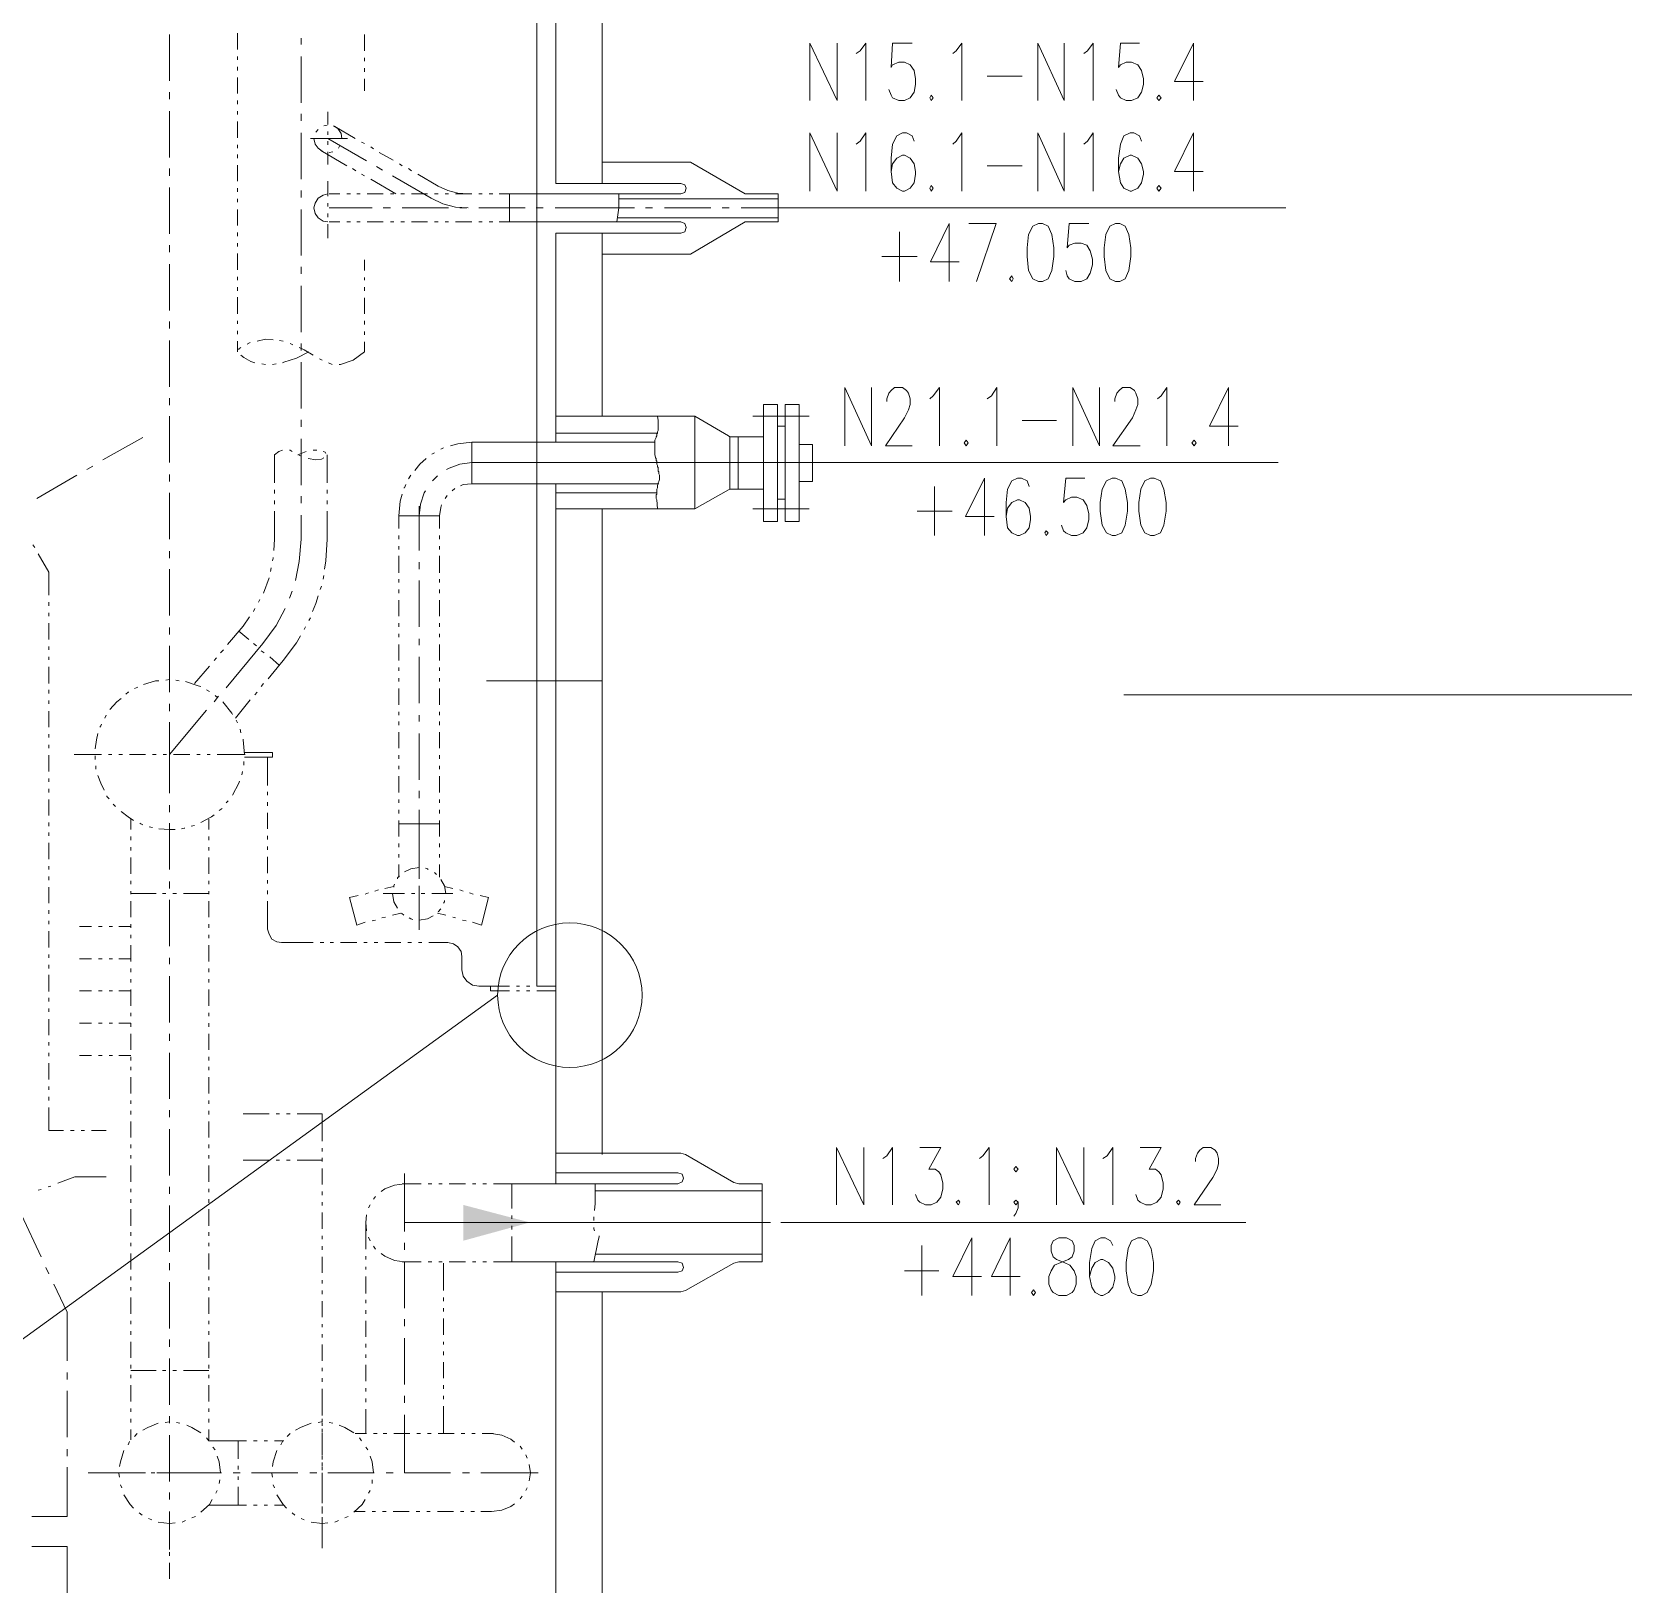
# Model space of a CAD drawing. Header units: millimetres. Extents: x 0 to 588, y 0 to 874.
# Drawn here: x 144.99 to 193.02, y 179.17 to 226 of the extents above; entities that cross this region are included whole.
import ezdxf

# ---------------------------------------------------------------- set-up
doc = ezdxf.new("R2010")
doc.units = ezdxf.units.MM
doc.layers.get('0').update_dxf_attribs({"lineweight": 18})

msp = doc.modelspace()

# ---------------------------------------------------------------- hatches: boundary and pattern name
msp.add_hatch(color=0).paths.add_polyline_path([(160.02, 190.077), (158.009, 189.526), (158.009, 190.606)], flags=0)

# ---------------------------------------------------------------- linework, layer by layer
at = {"color": 0, "lineweight": 0}
for points in [[(160.232, 197.21), (160.232, 381.106)], [(160.803, 221.424), (160.803, 247.121)], [(162.2, 221.424), (162.2, 245.978)], [(149.14, 224.515), (149.14, 225.912)], [(151.194, 225.467), (151.194, 225.954)], [(153.12, 225.615), (153.12, 225.806)], [(155.025, 225.425), (155.025, 225.912)], [(151.194, 225.15), (151.194, 225.256)], [(153.12, 223.859), (153.12, 225.256)], [(168.465, 223.922), (168.465, 225.658), (169.291, 223.922), (169.291, 225.658)], [(169.863, 225.34), (169.989, 225.425), (170.159, 225.658), (170.159, 223.922)], [(171.556, 225.658), (170.963, 225.658), (170.921, 224.917), (170.963, 225.002), (171.154, 225.086), (171.323, 225.086), (171.492, 225.002), (171.619, 224.832), (171.662, 224.578), (171.662, 224.409), (171.619, 224.176), (171.492, 224.007), (171.323, 223.922), (171.154, 223.922), (170.963, 224.007), (170.921, 224.091), (170.857, 224.261)], [(172.784, 225.34), (172.889, 225.425), (173.059, 225.658), (173.059, 223.922)], [(175.345, 223.922), (175.345, 225.658), (176.149, 223.922), (176.149, 225.658)], [(176.742, 225.34), (176.847, 225.425), (177.017, 225.658), (177.017, 223.922)], [(178.414, 225.658), (177.842, 225.658), (177.779, 224.917), (177.842, 225.002), (178.012, 225.086), (178.181, 225.086), (178.371, 225.002), (178.477, 224.832), (178.541, 224.578), (178.541, 224.409), (178.477, 224.176), (178.371, 224.007), (178.181, 223.922), (178.012, 223.922), (177.842, 224.007), (177.779, 224.091), (177.715, 224.261)], [(180.044, 225.658), (179.472, 224.494), (180.34, 224.494)], [(180.044, 225.658), (180.044, 223.922)], [(151.194, 224.832), (151.194, 224.938)], [(155.025, 225.107), (155.025, 225.213)], [(155.025, 224.79), (155.025, 224.896)], [(151.194, 224.134), (151.194, 224.621)], [(155.025, 224.219), (155.025, 224.578)], [(173.821, 224.663), (174.879, 224.663)], [(149.14, 223.964), (149.14, 224.176)], [(151.194, 223.816), (151.194, 223.922)], [(149.14, 222.208), (149.14, 223.605)], [(151.194, 223.499), (151.194, 223.605)], [(153.12, 223.308), (153.12, 223.52)], [(153.924, 223.583), (153.924, 223.202)], [(151.194, 222.8), (151.194, 223.287)], [(153.12, 221.552), (153.12, 222.948)], [(153.628, 223.054), (153.564, 222.97)], [(153.903, 223.181), (153.797, 223.16)], [(153.924, 222.991), (153.924, 222.885)], [(154.347, 222.779), (154.326, 222.927), (154.22, 223.076), (154.093, 223.16)], [(154.75, 222.779), (154.136, 223.139)], [(168.465, 221.192), (168.465, 222.948), (169.291, 221.192), (169.291, 222.948)], [(169.863, 222.61), (169.989, 222.695), (170.159, 222.948), (170.159, 221.192)], [(171.619, 222.695), (171.556, 222.864), (171.387, 222.948), (171.26, 222.948), (171.09, 222.864), (170.963, 222.61), (170.921, 222.186), (170.921, 221.784), (170.963, 221.446), (171.09, 221.276), (171.26, 221.192), (171.323, 221.192), (171.492, 221.276), (171.619, 221.446), (171.662, 221.7), (171.662, 221.784), (171.619, 222.017), (171.492, 222.186), (171.323, 222.271), (171.26, 222.271), (171.09, 222.186), (170.963, 222.017), (170.921, 221.784)], [(172.784, 222.61), (172.889, 222.695), (173.059, 222.948), (173.059, 221.192)], [(175.345, 221.192), (175.345, 222.948), (176.149, 221.192), (176.149, 222.948)], [(176.742, 222.61), (176.847, 222.695), (177.017, 222.948), (177.017, 221.192)], [(178.477, 222.695), (178.414, 222.864), (178.244, 222.948), (178.139, 222.948), (177.948, 222.864), (177.842, 222.61), (177.779, 222.186), (177.779, 221.784), (177.842, 221.446), (177.948, 221.276), (178.139, 221.192), (178.181, 221.192), (178.371, 221.276), (178.477, 221.446), (178.541, 221.7), (178.541, 221.784), (178.477, 222.017), (178.371, 222.186), (178.181, 222.271), (178.139, 222.271), (177.948, 222.186), (177.842, 222.017), (177.779, 221.784)], [(180.044, 222.948), (179.472, 221.784), (180.34, 221.784)], [(180.044, 222.948), (180.044, 221.192)], [(151.194, 222.483), (151.194, 222.589)], [(154.517, 222.779), (153.395, 222.779)], [(153.501, 222.779), (153.543, 222.61), (153.628, 222.483), (153.755, 222.398)], [(154.495, 221.954), (153.712, 222.419)], [(155.088, 222.102), (153.924, 222.779)], [(153.924, 222.695), (153.924, 222.589)], [(153.924, 222.377), (153.924, 221.996)], [(153.966, 222.356), (154.072, 222.377)], [(154.242, 222.483), (154.284, 222.567)], [(154.347, 222.779), (154.369, 222.779)], [(155.025, 222.631), (154.94, 222.673)], [(155.3, 222.462), (155.215, 222.525)], [(151.194, 222.186), (151.194, 222.292)], [(151.194, 221.488), (151.194, 221.975)], [(155.575, 221.827), (155.385, 221.933)], [(155.893, 222.123), (155.469, 222.356)], [(156.168, 221.954), (156.083, 222.017)], [(162.2, 222.06), (164.867, 222.06)], [(166.518, 221.107), (164.867, 222.06)], [(173.821, 221.954), (174.879, 221.954)], [(149.14, 221.657), (149.14, 221.869)], [(153.924, 221.488), (153.924, 221.043)], [(154.771, 221.805), (154.665, 221.869)], [(155.025, 221.657), (154.94, 221.7)], [(155.977, 221.107), (155.215, 221.552)], [(157.036, 220.98), (155.871, 221.657)], [(156.443, 221.805), (156.358, 221.869)], [(157.247, 221.34), (156.633, 221.7)], [(160.803, 221.424), (164.571, 221.424)], [(164.571, 221.107), (164.698, 221.149), (164.74, 221.276), (164.698, 221.382), (164.571, 221.424)], [(149.14, 219.9), (149.14, 221.298)], [(151.194, 221.171), (151.194, 221.276)], [(151.194, 220.853), (151.194, 220.959)], [(153.12, 221.001), (153.12, 221.213)], [(153.924, 221.107), (153.776, 221.065), (153.628, 220.98), (153.543, 220.832), (153.501, 220.684), (153.543, 220.514), (153.628, 220.387), (153.776, 220.281), (153.924, 220.26)], [(153.966, 221.107), (154.284, 221.107)], [(154.495, 221.107), (154.601, 221.107)], [(154.792, 221.107), (154.898, 221.107)], [(155.109, 221.107), (155.596, 221.107)], [(155.808, 221.107), (155.914, 221.107)], [(156.125, 221.107), (156.231, 221.107)], [(156.443, 221.107), (156.93, 221.107)], [(157.036, 220.98), (157.395, 220.811), (157.776, 220.705), (158.157, 220.684)], [(157.141, 221.107), (157.247, 221.107)], [(157.247, 221.34), (157.543, 221.213), (157.84, 221.128), (158.157, 221.107)], [(157.459, 221.107), (157.565, 221.107)], [(157.776, 221.107), (158.263, 221.107)], [(158.475, 221.107), (158.581, 221.107)], [(158.792, 221.107), (158.898, 221.107)], [(159.089, 221.107), (159.406, 221.107)], [(159.406, 221.107), (159.406, 220.26)], [(159.406, 221.107), (164.571, 221.107)], [(162.708, 221.107), (162.708, 220.684), (162.645, 220.26)], [(162.708, 220.959), (167.513, 220.959)], [(166.518, 221.107), (167.513, 221.107)], [(167.513, 220.26), (167.513, 221.107)], [(151.194, 220.155), (151.194, 220.641)], [(153.12, 219.244), (153.12, 220.641)], [(153.924, 220.832), (153.924, 220.726)], [(153.924, 220.514), (153.924, 220.409)], [(153.966, 220.684), (155.257, 220.684)], [(155.596, 220.684), (155.808, 220.684)], [(156.168, 220.684), (157.565, 220.684)], [(157.903, 220.684), (158.115, 220.684)], [(158.475, 220.684), (159.872, 220.684)], [(160.21, 220.684), (160.422, 220.684)], [(160.782, 220.684), (163.174, 220.684)], [(163.512, 220.684), (163.724, 220.684)], [(164.084, 220.684), (165.481, 220.684)], [(165.82, 220.684), (166.031, 220.684)], [(166.391, 220.684), (167.513, 220.684)], [(182.838, 220.684), (167.513, 220.684)], [(153.924, 220.197), (153.924, 219.774)], [(153.966, 220.26), (154.284, 220.26)], [(154.495, 220.26), (154.601, 220.26)], [(154.792, 220.26), (154.898, 220.26)], [(155.109, 220.26), (155.596, 220.26)], [(155.808, 220.26), (155.914, 220.26)], [(156.125, 220.26), (156.231, 220.26)], [(156.443, 220.26), (156.93, 220.26)], [(157.141, 220.26), (157.247, 220.26)], [(157.459, 220.26), (157.565, 220.26)], [(157.776, 220.26), (158.263, 220.26)], [(158.475, 220.26), (158.581, 220.26)], [(158.792, 220.26), (158.898, 220.26)], [(159.089, 220.26), (159.406, 220.26)], [(159.406, 220.26), (164.571, 220.26)], [(162.666, 220.387), (167.513, 220.387)], [(164.571, 219.922), (164.698, 219.964), (164.74, 220.091), (164.698, 220.218), (164.571, 220.26)], [(166.518, 220.26), (164.867, 219.287)], [(166.518, 220.26), (167.513, 220.26)], [(172.678, 220.218), (172.106, 219.054), (172.974, 219.054)], [(172.678, 220.218), (172.678, 218.461)], [(173.503, 218.461), (174.096, 220.218), (173.27, 220.218)], [(176.89, 220.218), (176.297, 220.218), (176.234, 219.477), (176.297, 219.562), (176.466, 219.625), (176.657, 219.625), (176.826, 219.562), (176.932, 219.393), (176.996, 219.138), (176.996, 218.969), (176.932, 218.715), (176.826, 218.546), (176.657, 218.461), (176.466, 218.461), (176.297, 218.546), (176.234, 218.631), (176.191, 218.8)], [(149.14, 219.35), (149.14, 219.562)], [(151.194, 219.837), (151.194, 219.943)], [(151.194, 219.519), (151.194, 219.625)], [(160.803, 213.614), (160.803, 219.922)], [(160.803, 219.922), (164.571, 219.922)], [(162.2, 214.397), (162.2, 219.922)], [(171.175, 219.964), (171.175, 218.461)], [(151.194, 218.821), (151.194, 219.308)], [(155.025, 218.8), (155.025, 219.117)], [(162.2, 219.287), (164.867, 219.287)], [(170.646, 219.223), (171.704, 219.223)], [(149.14, 217.593), (149.14, 218.99)], [(151.194, 218.504), (151.194, 218.609)], [(153.12, 218.694), (153.12, 218.906)], [(155.025, 218.504), (155.025, 218.588)], [(151.194, 218.186), (151.194, 218.292)], [(153.12, 216.937), (153.12, 218.334)], [(155.025, 218.186), (155.025, 218.292)], [(151.194, 217.488), (151.194, 217.995)], [(155.025, 217.488), (155.025, 217.974)], [(149.14, 217.043), (149.14, 217.255)], [(151.194, 217.191), (151.194, 217.276)], [(155.025, 217.17), (155.025, 217.276)], [(149.14, 215.286), (149.14, 216.683)], [(151.194, 216.874), (151.194, 216.98)], [(151.194, 216.345), (151.194, 216.662)], [(151.575, 216.62), (151.49, 216.577)], [(152.273, 216.704), (152.04, 216.726), (151.786, 216.662)], [(152.569, 216.662), (152.464, 216.683)], [(155.025, 216.852), (155.025, 216.958)], [(155.025, 216.345), (155.025, 216.641)], [(151.299, 216.471), (151.236, 216.429), (151.236, 216.408)], [(151.299, 216.239), (151.384, 216.175), (151.596, 216.048), (151.723, 216.006)], [(152.548, 216.006), (152.59, 216.027), (152.971, 216.154), (153.352, 216.345)], [(152.866, 216.556), (152.823, 216.577), (152.781, 216.599)], [(153.48, 216.239), (153.204, 216.408), (153.056, 216.471)], [(153.12, 216.387), (153.12, 216.599)], [(153.755, 216.09), (153.67, 216.133)], [(155.025, 216.345), (154.686, 216.09), (154.305, 215.964), (154.263, 215.964)], [(151.934, 215.985), (152.04, 215.964)], [(152.252, 215.964), (152.358, 215.985)], [(153.12, 214.63), (153.12, 216.027)], [(154.051, 215.964), (153.945, 216.006)], [(169.524, 213.508), (169.524, 215.265), (170.328, 213.508), (170.328, 215.265)], [(170.794, 214.842), (170.794, 214.926), (170.857, 215.096), (170.921, 215.18), (171.027, 215.265), (171.26, 215.265), (171.387, 215.18), (171.45, 215.096), (171.492, 214.926), (171.492, 214.757), (171.45, 214.588), (171.323, 214.355), (170.751, 213.508), (171.556, 213.508)], [(172.085, 214.926), (172.191, 215.011), (172.381, 215.265), (172.381, 213.508)], [(173.821, 214.926), (173.948, 215.011), (174.117, 215.265), (174.117, 213.508)], [(176.403, 213.508), (176.403, 215.265), (177.207, 213.508), (177.207, 215.265)], [(177.673, 214.842), (177.673, 214.926), (177.737, 215.096), (177.8, 215.18), (177.906, 215.265), (178.139, 215.265), (178.266, 215.18), (178.308, 215.096), (178.371, 214.926), (178.371, 214.757), (178.308, 214.588), (178.202, 214.355), (177.609, 213.508), (178.435, 213.508)], [(178.964, 214.926), (179.07, 215.011), (179.239, 215.265), (179.239, 213.508)], [(181.102, 215.265), (180.53, 214.101), (181.398, 214.101)], [(181.102, 215.265), (181.102, 213.508)], [(149.14, 214.736), (149.14, 214.947)], [(167.069, 213), (167.069, 214.757)], [(167.492, 213), (167.492, 214.757), (167.069, 214.757)], [(167.725, 213), (167.725, 214.757)], [(168.148, 214.757), (167.725, 214.757)], [(168.148, 213), (168.148, 214.757)], [(149.14, 213), (149.14, 214.397)], [(153.12, 214.08), (153.12, 214.291)], [(164.994, 214.397), (160.803, 214.397)], [(163.872, 214.397), (163.893, 214.27), (163.893, 213.974), (163.872, 213.931), (163.872, 213.889), (163.851, 213.868), (163.851, 213.804), (163.83, 213.783), (163.83, 213.762), (163.788, 213.678), (163.788, 213.233), (163.809, 213.169), (163.809, 213.148), (163.83, 213.127), (163.83, 213.064), (163.851, 213.042), (163.851, 212.958), (163.872, 212.916), (163.872, 212.873), (163.893, 212.852), (163.893, 212.746), (163.915, 212.725), (163.915, 212.661), (163.936, 212.619), (163.936, 212.492), (163.915, 212.429), (163.893, 212.386), (163.893, 212.365), (163.872, 212.323), (163.872, 212.238), (163.851, 212.196), (163.851, 212.048), (163.83, 212.026), (163.83, 211.921), (163.851, 211.878), (163.872, 211.603)], [(164.994, 214.397), (164.994, 213)], [(166.053, 213.783), (166.01, 213.804), (164.994, 214.397)], [(168.444, 214.397), (166.751, 214.397)], [(174.879, 214.27), (175.916, 214.27)], [(147.13, 213.085), (148.336, 213.762)], [(163.872, 213.889), (160.803, 213.889)], [(166.053, 213), (166.053, 213.783)], [(166.053, 213.783), (167.069, 213.783)], [(166.306, 213), (166.306, 213.783)], [(167.725, 214.101), (167.492, 214.101)], [(152.315, 213.233), (152.442, 213.339), (152.548, 213.381)], [(152.76, 213.381), (152.781, 213.381), (152.845, 213.339)], [(153.268, 213.339), (153.014, 213.233)], [(153.12, 212.323), (153.12, 213.72)], [(153.585, 213.381), (153.48, 213.381)], [(153.861, 213.275), (153.839, 213.318), (153.776, 213.339)], [(157.141, 213.297), (157.057, 213.254)], [(157.417, 213.445), (157.332, 213.402)], [(158.263, 213.614), (157.84, 213.572), (157.628, 213.508)], [(158.263, 212.365), (158.263, 213.614)], [(163.788, 213.614), (158.263, 213.614)], [(168.148, 213.55), (168.55, 213.55)], [(168.55, 213), (168.55, 213.55)], [(146.643, 212.788), (146.833, 212.894)], [(152.315, 212.386), (152.315, 213.233)], [(153.035, 213.233), (153.12, 213.191)], [(153.331, 213.127), (153.564, 213.085), (153.733, 213.106), (153.797, 213.148)], [(153.903, 212.386), (153.903, 213.233)], [(156.887, 213.127), (156.697, 212.958), (156.549, 212.767)], [(158.263, 213), (157.903, 212.958), (157.586, 212.831), (157.501, 212.788)], [(168.55, 213), (158.263, 213)], [(164.994, 213), (164.994, 211.603), (160.803, 211.603)], [(166.053, 213), (166.053, 212.196)], [(166.306, 213), (166.306, 212.196)], [(167.069, 213), (167.069, 211.222)], [(167.492, 213), (167.492, 211.222), (167.069, 211.222)], [(167.725, 213), (167.725, 211.222), (168.148, 211.222)], [(168.148, 212.429), (168.55, 212.429), (168.55, 213)], [(168.148, 213), (168.148, 211.222)], [(168.55, 213), (182.605, 213)], [(145.14, 211.921), (146.346, 212.619)], [(149.14, 212.429), (149.14, 212.64)], [(156.274, 212.344), (156.231, 212.238), (156.21, 212.238)], [(156.422, 212.619), (156.358, 212.513)], [(157.226, 212.598), (157.078, 212.45)], [(158.263, 212.365), (158.009, 212.344), (157.924, 212.302)], [(163.915, 212.365), (158.263, 212.365)], [(160.803, 191.241), (160.803, 212.365)], [(173.736, 212.535), (173.165, 211.37), (174.032, 211.37)], [(173.736, 212.535), (173.736, 210.799)], [(175.091, 212.28), (175.027, 212.45), (174.858, 212.535), (174.731, 212.535), (174.561, 212.45), (174.435, 212.196), (174.392, 211.794), (174.392, 211.37), (174.435, 211.032), (174.561, 210.883), (174.731, 210.799), (174.794, 210.799), (174.964, 210.883), (175.091, 211.032), (175.133, 211.286), (175.133, 211.37), (175.091, 211.624), (174.964, 211.794), (174.794, 211.878), (174.731, 211.878), (174.561, 211.794), (174.435, 211.624), (174.392, 211.37)], [(176.763, 212.535), (176.191, 212.535), (176.128, 211.794), (176.191, 211.878), (176.361, 211.963), (176.53, 211.963), (176.72, 211.878), (176.826, 211.709), (176.89, 211.455), (176.89, 211.286), (176.826, 211.032), (176.72, 210.883), (176.53, 210.799), (176.361, 210.799), (176.191, 210.883), (176.128, 210.947), (176.064, 211.116)], [(149.14, 210.693), (149.14, 212.09)], [(152.315, 212.069), (152.315, 212.175)], [(152.315, 211.751), (152.315, 211.857)], [(153.12, 211.773), (153.12, 211.984)], [(153.903, 212.069), (153.903, 212.175)], [(153.903, 211.751), (153.903, 211.857)], [(156.168, 212.048), (156.104, 211.836), (156.062, 211.392)], [(156.866, 212.154), (156.824, 212.09), (156.718, 211.751), (156.676, 211.392)], [(157.522, 212.005), (157.459, 211.921)], [(157.755, 212.217), (157.671, 212.154)], [(163.83, 212.09), (160.803, 212.09)], [(166.053, 212.196), (166.01, 212.175), (164.994, 211.603)], [(166.053, 212.196), (167.069, 212.196)], [(167.725, 211.899), (167.492, 211.899)], [(172.233, 212.28), (172.233, 210.799)], [(152.315, 210.693), (152.315, 211.54)], [(153.12, 210.693), (153.12, 211.413)], [(153.903, 210.693), (153.903, 211.54)], [(156.062, 211.011), (156.062, 211.392)], [(157.29, 211.011), (157.29, 211.392), (156.062, 211.392)], [(156.676, 210.354), (156.676, 211.688)], [(157.353, 211.73), (157.332, 211.645), (157.29, 211.392)], [(162.2, 192.13), (162.2, 211.603)], [(168.444, 211.603), (166.751, 211.603)], [(171.704, 211.54), (172.762, 211.54)], [(145.013, 210.524), (145.076, 210.439)], [(152.294, 210.354), (152.315, 210.693)], [(152.95, 209.444), (153.056, 210.016), (153.12, 210.693)], [(153.818, 209.783), (153.861, 210.037), (153.903, 210.693)], [(156.062, 210.693), (156.062, 210.799)], [(156.062, 210.375), (156.062, 210.481)], [(157.29, 210.693), (157.29, 210.799)], [(157.29, 210.375), (157.29, 210.481)], [(145.182, 210.249), (145.5, 209.698)], [(149.14, 210.121), (149.14, 210.333)], [(152.252, 210.037), (152.273, 210.121), (152.273, 210.143)], [(156.062, 209.677), (156.062, 210.185)], [(156.676, 209.783), (156.676, 209.994)], [(157.29, 209.677), (157.29, 210.185)], [(145.5, 209), (145.5, 209.698)], [(149.14, 208.386), (149.14, 209.783)], [(151.977, 209.063), (152.146, 209.529)], [(152.188, 209.719), (152.209, 209.825)], [(153.776, 209.487), (153.797, 209.592)], [(156.062, 209.381), (156.062, 209.487)], [(156.676, 208.047), (156.676, 209.444)], [(157.29, 209.381), (157.29, 209.487)], [(152.76, 208.915), (152.845, 209.127)], [(153.458, 208.513), (153.564, 208.746), (153.628, 208.978)], [(153.691, 209.169), (153.733, 209.275)], [(156.062, 209.063), (156.062, 209.169)], [(157.29, 209.063), (157.29, 209.169)], [(145.5, 208.682), (145.5, 208.788)], [(145.5, 208.365), (145.5, 208.47)], [(151.68, 208.513), (151.723, 208.597)], [(151.828, 208.788), (151.871, 208.873)], [(151.956, 207.539), (152.358, 208.089), (152.633, 208.597)], [(156.062, 208.365), (156.062, 208.851)], [(157.29, 208.365), (157.29, 208.851)], [(145.5, 207.666), (145.5, 208.153)], [(149.14, 207.814), (149.14, 208.026)], [(150.897, 207.518), (151.363, 208.068)], [(151.363, 208.068), (151.553, 208.344)], [(153.204, 207.963), (153.247, 208.047)], [(153.352, 208.238), (153.395, 208.322)], [(156.062, 208.047), (156.062, 208.153)], [(157.29, 208.047), (157.29, 208.153)], [(150.855, 206.206), (151.956, 207.539)], [(151.236, 207.92), (151.532, 207.666)], [(151.68, 207.539), (151.765, 207.476)], [(152.569, 207.031), (152.971, 207.56), (153.099, 207.772)], [(156.062, 207.73), (156.062, 207.835)], [(156.062, 207.031), (156.062, 207.518)], [(156.676, 207.497), (156.676, 207.687)], [(157.29, 207.73), (157.29, 207.835)], [(157.29, 207.031), (157.29, 207.518)], [(145.5, 207.349), (145.5, 207.454)], [(145.5, 207.052), (145.5, 207.137)], [(149.14, 206.079), (149.14, 207.476)], [(150.495, 207.031), (150.559, 207.116)], [(150.685, 207.264), (150.77, 207.349)], [(151.913, 207.327), (151.998, 207.264)], [(152.125, 206.481), (152.569, 207.031)], [(152.167, 207.137), (152.464, 206.883)], [(156.676, 205.74), (156.676, 207.137)], [(145.5, 206.333), (145.5, 206.841)], [(149.902, 206.333), (150.347, 206.862)], [(156.062, 206.714), (156.062, 206.82)], [(157.29, 206.714), (157.29, 206.82)], [(145.5, 206.036), (145.5, 206.142)], [(147.913, 206.079), (147.892, 206.079), (147.828, 206.015)], [(148.188, 206.227), (148.082, 206.185)], [(148.823, 206.417), (148.717, 206.417), (148.357, 206.311)], [(149.14, 206.46), (149.035, 206.439)], [(149.437, 206.417), (149.331, 206.439)], [(150.093, 206.248), (150.008, 206.269), (149.627, 206.396)], [(150.347, 206.1), (150.262, 206.142)], [(151.723, 205.994), (151.786, 206.079)], [(151.913, 206.248), (151.977, 206.333)], [(156.062, 206.396), (156.062, 206.502)], [(156.062, 205.698), (156.062, 206.185)], [(157.29, 206.396), (157.29, 206.502)], [(157.29, 205.698), (157.29, 206.185)], [(162.2, 206.417), (158.708, 206.417)], [(145.5, 205.719), (145.5, 205.825)], [(147.68, 205.888), (147.553, 205.782), (147.341, 205.549)], [(149.14, 205.507), (149.14, 205.719)], [(150.495, 205.782), (150.622, 205.952)], [(150.601, 205.909), (150.516, 205.973)], [(151.045, 205.401), (151.024, 205.444), (150.749, 205.782)], [(151.13, 205.296), (151.575, 205.846)], [(177.948, 205.994), (215.604, 205.994)], [(145.5, 205.02), (145.5, 205.507)], [(147.087, 205.105), (147.066, 205.063), (147.045, 205.02)], [(147.235, 205.38), (147.193, 205.296)], [(149.14, 204.195), (150.262, 205.528)], [(149.14, 204.195), (149.14, 205.168)], [(151.194, 205.147), (151.151, 205.232)], [(156.062, 205.38), (156.062, 205.486)], [(156.062, 205.084), (156.062, 205.19)], [(156.676, 205.19), (156.676, 205.38)], [(157.29, 205.38), (157.29, 205.486)], [(157.29, 205.084), (157.29, 205.19)], [(145.5, 204.703), (145.5, 204.809)], [(146.981, 204.83), (146.939, 204.639), (146.897, 204.364)], [(151.299, 204.851), (151.278, 204.957)], [(151.405, 204.195), (151.363, 204.639), (151.363, 204.661)], [(156.062, 204.385), (156.062, 204.872)], [(156.676, 203.433), (156.676, 204.83)], [(157.29, 204.385), (157.29, 204.872)], [(145.5, 204.385), (145.5, 204.491)], [(145.5, 203.687), (145.5, 204.174)], [(147.087, 204.195), (146.262, 204.195)], [(146.897, 204.153), (146.897, 204.047)], [(147.405, 204.195), (147.299, 204.195)], [(147.722, 204.195), (147.616, 204.195)], [(148.421, 204.195), (147.934, 204.195)], [(148.738, 204.195), (148.632, 204.195)], [(149.056, 204.195), (148.95, 204.195)], [(149.14, 203.031), (149.14, 204.195)], [(149.754, 204.195), (149.267, 204.195)], [(150.072, 204.195), (149.966, 204.195)], [(150.368, 204.195), (150.283, 204.195)], [(151.405, 204.195), (150.58, 204.195)], [(152.252, 204.258), (152.252, 204.11), (151.405, 204.11)], [(151.405, 204.258), (152.252, 204.258)], [(151.405, 204.195), (151.426, 204.195)], [(156.062, 204.068), (156.062, 204.174)], [(157.29, 204.068), (157.29, 204.174)], [(146.918, 203.856), (146.918, 203.75)], [(151.321, 203.581), (151.342, 203.687)], [(151.384, 203.877), (151.384, 203.983)], [(152.061, 204.11), (152.019, 204.11)], [(152.104, 203.263), (152.104, 204.11)], [(156.062, 203.75), (156.062, 203.856)], [(157.29, 203.75), (157.29, 203.856)], [(145.5, 203.369), (145.5, 203.475)], [(145.5, 203.052), (145.5, 203.158)], [(146.981, 203.56), (147.066, 203.327), (147.172, 203.115)], [(151.045, 202.967), (151.236, 203.327), (151.257, 203.391)], [(156.062, 203.052), (156.062, 203.539)], [(157.29, 203.052), (157.29, 203.539)], [(145.5, 202.353), (145.5, 202.84)], [(147.256, 202.946), (147.256, 202.925), (147.32, 202.861)], [(147.447, 202.692), (147.511, 202.629)], [(150.855, 202.734), (150.918, 202.798)], [(152.104, 202.967), (152.104, 203.073)], [(152.104, 202.65), (152.104, 202.756)], [(156.062, 202.734), (156.062, 202.84)], [(156.676, 202.882), (156.676, 203.094)], [(157.29, 202.734), (157.29, 202.84)], [(147.68, 202.48), (147.892, 202.311), (148.061, 202.205)], [(147.976, 201.93), (147.976, 202.248)], [(149.14, 202.459), (149.14, 202.671)], [(150.093, 202.142), (150.41, 202.311), (150.495, 202.375)], [(150.326, 201.93), (150.326, 202.248)], [(150.643, 202.501), (150.728, 202.565)], [(152.104, 201.951), (152.104, 202.438)], [(156.062, 202.417), (156.062, 202.523)], [(156.062, 201.718), (156.062, 202.205)], [(156.676, 201.126), (156.676, 202.523)], [(157.29, 202.417), (157.29, 202.523)], [(157.29, 201.718), (157.29, 202.205)], [(145.5, 202.036), (145.5, 202.142)], [(145.5, 201.739), (145.5, 201.845)], [(147.976, 201.613), (147.976, 201.718)], [(148.251, 202.12), (148.273, 202.099), (148.336, 202.078)], [(148.526, 202.015), (148.632, 201.994)], [(148.823, 201.951), (149.14, 201.93), (149.31, 201.93)], [(149.14, 200.724), (149.14, 202.12)], [(149.5, 201.951), (149.585, 201.972), (149.606, 201.972)], [(149.797, 202.036), (149.902, 202.057)], [(150.326, 201.613), (150.326, 201.718)], [(152.104, 201.634), (152.104, 201.739)], [(157.29, 202.099), (156.062, 202.099)], [(145.5, 201.041), (145.5, 201.528)], [(147.976, 201.295), (147.976, 201.401)], [(150.326, 201.295), (150.326, 201.401)], [(152.104, 201.316), (152.104, 201.422)], [(156.062, 201.401), (156.062, 201.507)], [(157.29, 201.401), (157.29, 201.507)], [(145.5, 200.724), (145.5, 200.829)], [(147.976, 200.596), (147.976, 201.083)], [(150.326, 200.596), (150.326, 201.083)], [(152.104, 200.618), (152.104, 201.105)], [(156.062, 201.083), (156.062, 201.189)], [(156.062, 200.491), (156.062, 200.872)], [(156.676, 200.787), (156.422, 200.745), (156.231, 200.66)], [(156.676, 200.448), (156.676, 201.168)], [(156.676, 200.575), (156.676, 200.787)], [(156.951, 200.724), (156.93, 200.745), (156.866, 200.766)], [(157.29, 201.083), (157.29, 201.189)], [(157.29, 200.491), (157.29, 200.872)], [(145.5, 200.406), (145.5, 200.512)], [(147.976, 200.279), (147.976, 200.385)], [(149.14, 200.152), (149.14, 200.364)], [(150.326, 200.279), (150.326, 200.385)], [(152.104, 200.3), (152.104, 200.406)], [(155.935, 200.279), (155.914, 200.237), (155.914, 200.194)], [(156.083, 200.533), (156.019, 200.47), (156.019, 200.448)], [(157.205, 200.575), (157.141, 200.639)], [(157.48, 200.004), (157.438, 200.237), (157.332, 200.427)], [(145.5, 199.708), (145.5, 200.194)], [(147.976, 199.983), (147.976, 200.067)], [(148.738, 200.004), (147.976, 200.004)], [(149.035, 200.004), (148.929, 200.004)], [(149.14, 198.416), (149.14, 199.813)], [(149.352, 200.004), (149.246, 200.004)], [(150.326, 200.004), (149.564, 200.004)], [(150.326, 199.983), (150.326, 200.067)], [(152.104, 199.983), (152.104, 200.089)], [(154.834, 199.94), (154.58, 199.877)], [(154.58, 199.877), (154.792, 199.051)], [(155.152, 200.025), (155.046, 199.983)], [(155.448, 200.11), (155.342, 200.067)], [(156.231, 200.004), (155.596, 200.004)], [(155.914, 200.215), (155.638, 200.152)], [(155.871, 200.004), (155.914, 199.75), (156.019, 199.559)], [(156.549, 200.004), (156.443, 200.004)], [(156.676, 200.131), (156.676, 200.237)], [(156.676, 198.903), (156.676, 200.215)], [(156.676, 199.813), (156.676, 199.919)], [(156.845, 200.004), (156.739, 200.004)], [(157.692, 200.004), (157.057, 200.004)], [(157.438, 200.215), (157.692, 200.152)], [(157.48, 200.004), (157.501, 200.004)], [(157.903, 200.11), (158.009, 200.067)], [(158.2, 200.025), (158.305, 199.983)], [(158.517, 199.94), (158.771, 199.877)], [(158.771, 199.877), (158.56, 199.051)], [(145.5, 199.39), (145.5, 199.496)], [(147.976, 199.284), (147.976, 199.771)], [(150.326, 199.284), (150.326, 199.771)], [(152.104, 198.924), (152.104, 199.771)], [(156.125, 199.411), (155.871, 199.348)], [(156.147, 199.411), (156.21, 199.348)], [(156.676, 198.903), (156.676, 199.602)], [(156.676, 199.2), (156.93, 199.242), (157.099, 199.327)], [(157.226, 199.411), (157.48, 199.348)], [(157.247, 199.453), (157.332, 199.538)], [(157.417, 199.708), (157.438, 199.75), (157.438, 199.792)], [(145.5, 199.072), (145.5, 199.178)], [(145.5, 198.374), (145.5, 198.861)], [(146.791, 199.009), (146.431, 199.009)], [(147.108, 199.009), (147.002, 199.009)], [(147.426, 199.009), (147.32, 199.009)], [(147.976, 199.009), (147.616, 199.009)], [(147.976, 198.967), (147.976, 199.072)], [(150.326, 198.967), (150.326, 199.072)], [(152.104, 198.924), (152.146, 198.776), (152.231, 198.628), (152.379, 198.543), (152.527, 198.522), (153.226, 198.522)], [(155.046, 199.136), (154.792, 199.051)], [(155.363, 199.2), (155.257, 199.178)], [(155.66, 199.284), (155.554, 199.263)], [(156.379, 199.263), (156.422, 199.242), (156.485, 199.221)], [(157.692, 199.284), (157.776, 199.263)], [(157.988, 199.2), (158.094, 199.178)], [(158.284, 199.136), (158.56, 199.051)], [(147.976, 198.649), (147.976, 198.755)], [(147.976, 197.951), (147.976, 198.438)], [(150.326, 198.649), (150.326, 198.755)], [(150.326, 197.951), (150.326, 198.438)], [(152.887, 198.522), (153.48, 198.522)], [(153.691, 198.522), (153.797, 198.522)], [(153.988, 198.522), (154.093, 198.522)], [(154.305, 198.522), (154.792, 198.522)], [(155.004, 198.522), (155.109, 198.522)], [(155.321, 198.522), (155.427, 198.522)], [(155.638, 198.522), (156.125, 198.522)], [(156.337, 198.522), (156.443, 198.522)], [(156.655, 198.522), (156.76, 198.522)], [(156.972, 198.522), (157.543, 198.522)], [(157.967, 197.697), (157.967, 198.099), (157.946, 198.247), (157.84, 198.395), (157.713, 198.48), (157.543, 198.522)], [(145.5, 198.056), (145.5, 198.162)], [(146.791, 198.035), (146.431, 198.035)], [(147.108, 198.035), (147.002, 198.035)], [(147.426, 198.035), (147.32, 198.035)], [(147.976, 198.035), (147.616, 198.035)], [(149.14, 197.866), (149.14, 198.056)], [(145.5, 197.739), (145.5, 197.845)], [(145.5, 197.041), (145.5, 197.548)], [(147.976, 197.633), (147.976, 197.739)], [(147.976, 197.316), (147.976, 197.422)], [(149.14, 196.109), (149.14, 197.506)], [(150.326, 197.633), (150.326, 197.739)], [(150.326, 197.316), (150.326, 197.422)], [(157.967, 197.697), (158.009, 197.506), (158.115, 197.358), (158.284, 197.231), (158.475, 197.21)], [(159.046, 196.935), (142.685, 185.102), (136.715, 185.102)], [(146.791, 197.062), (146.431, 197.062)], [(147.108, 197.062), (147.002, 197.062)], [(147.426, 197.062), (147.32, 197.062)], [(147.976, 197.062), (147.616, 197.062)], [(147.976, 196.617), (147.976, 197.104)], [(150.326, 196.617), (150.326, 197.104)], [(158.475, 197.21), (159.258, 197.21)], [(159.406, 197.062), (158.835, 197.062), (158.835, 197.21)], [(159.406, 197.21), (158.835, 197.21)], [(159.702, 197.21), (159.618, 197.21)], [(159.702, 197.062), (159.618, 197.062)], [(160.02, 197.21), (159.914, 197.21)], [(160.02, 197.062), (159.914, 197.062)], [(160.803, 197.21), (160.232, 197.21)], [(160.803, 197.062), (160.232, 197.062)], [(145.5, 196.744), (145.5, 196.85)], [(145.5, 196.427), (145.5, 196.532)], [(145.5, 195.728), (145.5, 196.215)], [(146.791, 196.088), (146.431, 196.088)], [(147.108, 196.088), (147.002, 196.088)], [(147.426, 196.088), (147.32, 196.088)], [(147.976, 196.088), (147.616, 196.088)], [(147.976, 196.3), (147.976, 196.405)], [(147.976, 195.982), (147.976, 196.088)], [(150.326, 196.3), (150.326, 196.405)], [(150.326, 195.982), (150.326, 196.088)], [(145.5, 195.411), (145.5, 195.517)], [(147.976, 195.284), (147.976, 195.77)], [(149.14, 195.559), (149.14, 195.77)], [(150.326, 195.284), (150.326, 195.77)], [(145.5, 195.093), (145.5, 195.199)], [(146.791, 195.114), (146.431, 195.114)], [(147.108, 195.114), (147.002, 195.114)], [(147.426, 195.114), (147.32, 195.114)], [(147.976, 195.114), (147.616, 195.114)], [(147.976, 194.966), (147.976, 195.072)], [(149.14, 193.802), (149.14, 195.199)], [(150.326, 194.966), (150.326, 195.072)], [(145.5, 194.395), (145.5, 194.881)], [(147.976, 194.67), (147.976, 194.776)], [(150.326, 194.67), (150.326, 194.776)], [(145.5, 194.077), (145.5, 194.183)], [(147.976, 193.971), (147.976, 194.458)], [(150.326, 193.971), (150.326, 194.458)], [(145.5, 193.76), (145.5, 193.865)], [(147.976, 193.654), (147.976, 193.76)], [(150.326, 193.654), (150.326, 193.76)], [(145.5, 192.85), (145.5, 193.548)], [(147.976, 193.336), (147.976, 193.442)], [(147.976, 192.638), (147.976, 193.125)], [(149.14, 193.252), (149.14, 193.463)], [(150.326, 193.336), (150.326, 193.442)], [(150.326, 192.638), (150.326, 193.125)], [(151.363, 193.357), (152.146, 193.357)], [(152.358, 193.357), (152.464, 193.357)], [(152.675, 193.357), (152.781, 193.357)], [(152.993, 193.357), (153.755, 193.357)], [(153.755, 193.357), (153.755, 192.532)], [(145.5, 192.85), (145.944, 192.85)], [(146.156, 192.85), (146.262, 192.85)], [(146.473, 192.85), (146.579, 192.85)], [(146.791, 192.85), (147.235, 192.85)], [(149.14, 191.495), (149.14, 192.892)], [(147.976, 192.32), (147.976, 192.426)], [(150.326, 192.32), (150.326, 192.426)], [(153.755, 192.32), (153.755, 192.214)], [(160.824, 192.172), (164.571, 192.172)], [(164.719, 192.13), (164.571, 192.172)], [(164.719, 192.13), (166.179, 191.283)], [(169.27, 190.606), (169.27, 192.341), (170.095, 190.606), (170.095, 192.341)], [(170.667, 192.003), (170.794, 192.088), (170.963, 192.341), (170.963, 190.606)], [(171.789, 192.341), (172.424, 192.341), (172.064, 191.685), (172.254, 191.685), (172.36, 191.601), (172.424, 191.516), (172.487, 191.262), (172.487, 191.093), (172.424, 190.839), (172.297, 190.69), (172.127, 190.606), (171.958, 190.606), (171.789, 190.69), (171.725, 190.754), (171.662, 190.923)], [(173.588, 192.003), (173.694, 192.088), (173.884, 192.341), (173.884, 190.606)], [(175.916, 190.606), (175.916, 192.341), (176.742, 190.606), (176.742, 192.341)], [(177.313, 192.003), (177.44, 192.088), (177.609, 192.341), (177.609, 190.606)], [(178.435, 192.341), (179.07, 192.341), (178.71, 191.685), (178.901, 191.685), (179.006, 191.601), (179.07, 191.516), (179.133, 191.262), (179.133, 191.093), (179.07, 190.839), (178.943, 190.69), (178.774, 190.606), (178.604, 190.606), (178.435, 190.69), (178.371, 190.754), (178.308, 190.923)], [(180.107, 191.918), (180.107, 192.003), (180.171, 192.172), (180.234, 192.257), (180.34, 192.341), (180.573, 192.341), (180.7, 192.257), (180.763, 192.172), (180.806, 192.003), (180.806, 191.855), (180.763, 191.685), (180.636, 191.431), (180.065, 190.606), (180.869, 190.606)], [(147.976, 192.003), (147.976, 192.109)], [(147.976, 191.304), (147.976, 191.791)], [(150.326, 192.003), (150.326, 192.109)], [(150.326, 191.304), (150.326, 191.791)], [(151.363, 191.96), (152.146, 191.96)], [(152.358, 191.96), (152.464, 191.96)], [(152.675, 191.96), (152.781, 191.96)], [(152.993, 191.96), (153.755, 191.96)], [(153.755, 192.024), (153.755, 191.918)], [(153.755, 191.707), (153.755, 191.22)], [(145.478, 191.156), (145.563, 191.177)], [(145.775, 191.262), (146.283, 191.452), (147.235, 191.452)], [(149.14, 190.945), (149.14, 191.156)], [(156.231, 191.241), (155.935, 191.198), (155.638, 191.093), (155.533, 191.008)], [(156.168, 191.241), (156.739, 191.241)], [(156.231, 191.558), (156.231, 189.802)], [(156.951, 191.241), (157.057, 191.241)], [(157.268, 191.241), (157.374, 191.241)], [(157.586, 191.241), (158.073, 191.241)], [(158.284, 191.241), (158.39, 191.241)], [(158.602, 191.241), (158.708, 191.241)], [(158.919, 191.241), (159.47, 191.241)], [(159.47, 191.241), (159.47, 190.5)], [(159.47, 191.241), (164.486, 191.241)], [(160.824, 191.579), (164.486, 191.579)], [(161.988, 191.241), (161.988, 190.648), (161.967, 190.436)], [(164.486, 191.241), (164.613, 191.304), (164.655, 191.41), (164.613, 191.537), (164.486, 191.579)], [(166.179, 191.283), (166.328, 191.241)], [(166.328, 191.241), (167.026, 191.241)], [(167.026, 191.241), (167.026, 188.891)], [(145.182, 191.05), (145.267, 191.071)], [(147.976, 190.987), (147.976, 191.093)], [(147.976, 190.669), (147.976, 190.775)], [(150.326, 190.987), (150.326, 191.093)], [(150.326, 190.669), (150.326, 190.775)], [(153.755, 191.008), (153.755, 190.902)], [(153.755, 190.69), (153.755, 190.585)], [(155.363, 190.86), (155.3, 190.775)], [(161.988, 191.029), (167.026, 191.029)], [(174.752, 190.69), (174.689, 190.606), (174.625, 190.69), (174.689, 190.754), (174.752, 190.69), (174.752, 190.521), (174.689, 190.352), (174.625, 190.267)], [(144.674, 190.31), (145.267, 189.04)], [(147.976, 189.971), (147.976, 190.479)], [(149.14, 189.188), (149.14, 190.585)], [(150.326, 189.971), (150.326, 190.479)], [(153.755, 190.373), (153.755, 189.886)], [(155.088, 190.31), (155.067, 190.077), (155.088, 189.823)], [(155.194, 190.606), (155.152, 190.521)], [(159.47, 190.288), (159.47, 190.183)], [(161.946, 190.246), (161.946, 190.14)], [(147.976, 189.674), (147.976, 189.78)], [(150.326, 189.674), (150.326, 189.78)], [(155.067, 190.034), (155.067, 189.272)], [(167.28, 190.077), (156.231, 190.077)], [(156.887, 190.077), (157.374, 190.077)], [(157.586, 190.077), (157.692, 190.077)], [(157.903, 190.077), (158.009, 190.077)], [(158.2, 190.077), (158.708, 190.077)], [(158.898, 190.077), (159.004, 190.077)], [(159.216, 190.077), (159.321, 190.077)], [(159.47, 189.971), (159.47, 189.865)], [(159.533, 190.077), (160.02, 190.077)], [(161.946, 189.929), (161.946, 189.886), (161.967, 189.823)], [(167.598, 190.077), (181.631, 190.077)], [(147.976, 189.357), (147.976, 189.463)], [(150.326, 189.357), (150.326, 189.463)], [(153.755, 189.674), (153.755, 189.569)], [(153.755, 189.357), (153.755, 189.251)], [(155.152, 189.632), (155.194, 189.526)], [(155.3, 189.357), (155.363, 189.272)], [(156.231, 189.463), (156.231, 189.251)], [(159.47, 189.653), (159.47, 188.891)], [(162.115, 189.674), (162.115, 189.653), (162.073, 189.484), (161.946, 188.891)], [(171.852, 189.378), (171.852, 187.875)], [(173.355, 189.611), (172.784, 188.447), (173.651, 188.447)], [(173.355, 189.611), (173.355, 187.875)], [(174.519, 189.611), (173.948, 188.447), (174.815, 188.447)], [(174.519, 189.611), (174.519, 187.875)], [(177.609, 189.378), (177.546, 189.526), (177.377, 189.611), (177.25, 189.611), (177.08, 189.526), (176.975, 189.293), (176.911, 188.87), (176.911, 188.447), (176.975, 188.129), (177.08, 187.96), (177.25, 187.875), (177.313, 187.875), (177.482, 187.96), (177.609, 188.129), (177.673, 188.362), (177.673, 188.447), (177.609, 188.701), (177.482, 188.87), (177.313, 188.955), (177.25, 188.955), (177.08, 188.87), (176.975, 188.701), (176.911, 188.447)], [(147.976, 188.659), (147.976, 189.145)], [(149.14, 188.637), (149.14, 188.849)], [(150.326, 188.659), (150.326, 189.145)], [(153.755, 189.04), (153.755, 188.553)], [(155.067, 189.061), (155.067, 188.955)], [(155.533, 189.145), (155.638, 189.061), (155.935, 188.934), (156.231, 188.891)], [(156.168, 188.891), (156.739, 188.891)], [(156.231, 188.891), (156.231, 187.494)], [(156.951, 188.891), (157.057, 188.891)], [(157.268, 188.891), (157.374, 188.891)], [(157.417, 188.849), (157.417, 188.024)], [(157.586, 188.891), (158.073, 188.891)], [(158.284, 188.891), (158.39, 188.891)], [(158.602, 188.891), (158.708, 188.891)], [(158.919, 188.891), (159.47, 188.891)], [(159.47, 188.891), (164.486, 188.891)], [(160.803, 145.838), (160.803, 188.891)], [(161.988, 189.124), (167.026, 189.124)], [(164.486, 188.574), (164.613, 188.616), (164.655, 188.722), (164.613, 188.849), (164.486, 188.891)], [(164.719, 188.024), (166.179, 188.849)], [(166.328, 188.891), (166.179, 188.849)], [(166.328, 188.891), (167.026, 188.891)], [(145.415, 188.722), (145.5, 188.531)], [(147.976, 188.341), (147.976, 188.447)], [(149.14, 186.881), (149.14, 188.278)], [(150.326, 188.341), (150.326, 188.447)], [(153.755, 188.341), (153.755, 188.235)], [(155.067, 188.743), (155.067, 188.659)], [(155.067, 188.447), (155.067, 187.939)], [(160.824, 188.574), (164.486, 188.574)], [(171.323, 188.616), (172.36, 188.616)], [(145.648, 188.214), (146.05, 187.367)], [(147.976, 188.024), (147.976, 188.129)], [(147.976, 187.325), (147.976, 187.812)], [(150.326, 188.024), (150.326, 188.129)], [(150.326, 187.325), (150.326, 187.812)], [(153.755, 188.024), (153.755, 187.918)], [(157.417, 187.812), (157.417, 187.706)], [(160.824, 187.981), (164.571, 187.981)], [(162.2, 147.13), (162.2, 187.981)], [(164.571, 187.981), (164.719, 188.024)], [(146.05, 187.367), (146.05, 185.907)], [(153.755, 187.706), (153.755, 187.219)], [(155.067, 187.748), (155.067, 187.643)], [(155.067, 187.431), (155.067, 187.325)], [(157.417, 187.494), (157.417, 187.388)], [(147.976, 187.007), (147.976, 187.113)], [(150.326, 187.007), (150.326, 187.113)], [(153.755, 187.007), (153.755, 186.923)], [(155.067, 187.113), (155.067, 186.626)], [(156.231, 187.156), (156.231, 186.944)], [(157.417, 187.177), (157.417, 186.69)], [(147.976, 186.69), (147.976, 186.796)], [(147.976, 185.992), (147.976, 186.478)], [(149.14, 186.33), (149.14, 186.542)], [(150.326, 186.69), (150.326, 186.796)], [(150.326, 185.992), (150.326, 186.478)], [(153.755, 186.711), (153.755, 186.605)], [(153.755, 186.394), (153.755, 185.907)], [(155.067, 186.415), (155.067, 186.309)], [(156.231, 186.584), (156.231, 185.187)], [(157.417, 186.478), (157.417, 186.394)], [(149.14, 184.573), (149.14, 185.97)], [(155.067, 186.097), (155.067, 185.992)], [(157.417, 186.182), (157.417, 186.076)], [(146.05, 185.547), (146.05, 185.335)], [(147.976, 185.674), (147.976, 185.78)], [(148.738, 185.611), (147.976, 185.611)], [(147.976, 185.378), (147.976, 185.483)], [(149.035, 185.611), (148.929, 185.611)], [(149.352, 185.611), (149.246, 185.611)], [(150.326, 185.611), (149.564, 185.611)], [(150.326, 185.674), (150.326, 185.78)], [(150.326, 185.378), (150.326, 185.483)], [(153.755, 185.695), (153.755, 185.589)], [(155.067, 185.78), (155.067, 185.293)], [(157.417, 185.864), (157.417, 185.378)], [(146.05, 184.997), (146.05, 183.6)], [(147.976, 184.679), (147.976, 185.166)], [(150.326, 184.679), (150.326, 185.166)], [(153.755, 185.378), (153.755, 185.272)], [(153.755, 185.06), (153.755, 184.573)], [(155.067, 185.081), (155.067, 184.976)], [(157.417, 185.166), (157.417, 185.06)], [(147.976, 184.362), (147.976, 184.468)], [(150.326, 184.362), (150.326, 184.468)], [(153.755, 184.658), (153.755, 184.362)], [(155.067, 184.764), (155.067, 184.658)], [(155.067, 184.446), (155.067, 183.706)], [(156.231, 184.849), (156.231, 184.637)], [(157.417, 184.849), (157.417, 184.743)], [(157.417, 184.531), (157.417, 183.706)], [(147.976, 184.044), (147.976, 184.15)], [(148.802, 184.023), (148.484, 183.896), (148.336, 183.811)], [(149.14, 184.065), (149.013, 184.044)], [(149.14, 184.023), (149.14, 184.235)], [(149.458, 184.023), (149.352, 184.044)], [(150.093, 183.727), (149.818, 183.896), (149.669, 183.959)], [(150.326, 184.044), (150.326, 184.15)], [(153.416, 184.023), (153.099, 183.896), (152.95, 183.811)], [(153.733, 184.065), (153.628, 184.044)], [(153.755, 184.362), (153.755, 184.256)], [(153.755, 184.15), (153.755, 184.065)], [(153.755, 184.044), (153.755, 183.938)], [(154.072, 184.023), (153.966, 184.044)], [(154.707, 183.727), (154.432, 183.896), (154.263, 183.959)], [(156.231, 184.277), (156.231, 182.52)], [(147.934, 183.473), (147.892, 183.367)], [(147.976, 183.515), (147.976, 183.833)], [(148.167, 183.706), (148.082, 183.621)], [(149.14, 182.266), (149.14, 183.663)], [(150.326, 183.494), (150.262, 183.578)], [(150.326, 183.515), (150.326, 183.833)], [(151.215, 183.494), (150.326, 183.494)], [(151.215, 182.944), (151.215, 183.494)], [(151.469, 183.494), (151.215, 183.494)], [(151.786, 183.494), (151.68, 183.494)], [(152.104, 183.494), (151.998, 183.494)], [(152.59, 183.494), (152.315, 183.494)], [(152.548, 183.473), (152.506, 183.367)], [(152.781, 183.706), (152.696, 183.621)], [(153.755, 183.854), (153.755, 183.748)], [(153.755, 183.727), (153.755, 183.24)], [(153.755, 183.536), (153.755, 183.049)], [(155.088, 183.706), (154.75, 183.706)], [(154.94, 183.494), (154.876, 183.578)], [(155.406, 183.706), (155.3, 183.706)], [(155.702, 183.706), (155.596, 183.706)], [(156.4, 183.706), (155.914, 183.706)], [(156.718, 183.706), (156.612, 183.706)], [(157.036, 183.706), (156.93, 183.706)], [(157.734, 183.706), (157.247, 183.706)], [(158.052, 183.706), (157.946, 183.706)], [(158.369, 183.706), (158.263, 183.706)], [(158.919, 183.706), (158.581, 183.706)], [(159.554, 183.452), (159.448, 183.536), (159.173, 183.663), (158.856, 183.706)], [(146.05, 183.24), (146.05, 183.028)], [(147.764, 183.197), (147.659, 182.859), (147.637, 182.711)], [(150.516, 183.219), (150.453, 183.303)], [(150.685, 182.52), (150.643, 182.859), (150.58, 183.028)], [(152.379, 183.197), (152.273, 182.859), (152.252, 182.711)], [(153.755, 183.028), (153.755, 182.922)], [(155.131, 183.219), (155.067, 183.303)], [(155.3, 182.52), (155.257, 182.859), (155.194, 183.028)], [(159.787, 183.24), (159.724, 183.325)], [(159.935, 182.965), (159.893, 183.071)], [(146.05, 182.69), (146.05, 181.208)], [(148.421, 182.52), (146.685, 182.52)], [(148.061, 182.52), (147.616, 182.52)], [(148.378, 182.52), (148.273, 182.52)], [(148.696, 182.52), (148.59, 182.52)], [(148.971, 182.52), (148.759, 182.52)], [(149.394, 182.52), (148.907, 182.52)], [(150.707, 182.52), (149.31, 182.52)], [(149.712, 182.52), (149.606, 182.52)], [(150.029, 182.52), (149.923, 182.52)], [(150.685, 182.52), (150.241, 182.52)], [(150.685, 182.52), (150.707, 182.52)], [(151.278, 182.52), (151.066, 182.52)], [(151.215, 182.626), (151.215, 182.732)], [(153.014, 182.52), (151.617, 182.52)], [(153.585, 182.52), (153.374, 182.52)], [(153.755, 182.838), (153.755, 182.732)], [(153.755, 182.711), (153.755, 182.605)], [(153.755, 182.52), (153.755, 182.414)], [(155.321, 182.52), (153.924, 182.52)], [(155.3, 182.52), (155.321, 182.52)], [(155.893, 182.52), (155.681, 182.52)], [(157.628, 182.52), (156.231, 182.52)], [(158.2, 182.52), (157.988, 182.52)], [(160.274, 182.52), (158.538, 182.52)], [(159.999, 182.287), (160.041, 182.52), (159.999, 182.774)], [(147.616, 182.499), (147.637, 182.393)], [(147.659, 182.16), (147.701, 182.076)], [(150.643, 182.203), (150.664, 182.309)], [(151.215, 182.309), (151.215, 182.414)], [(151.215, 181.547), (151.215, 182.097)], [(152.231, 182.499), (152.252, 182.393)], [(152.273, 182.16), (152.315, 182.076)], [(153.755, 182.414), (153.755, 181.906)], [(153.755, 182.203), (153.755, 181.716)], [(155.257, 182.203), (155.257, 182.309)], [(159.893, 181.991), (159.935, 182.076)], [(147.764, 181.864), (147.955, 181.568), (148.061, 181.462)], [(149.14, 181.716), (149.14, 181.928)], [(150.093, 181.335), (150.347, 181.568), (150.431, 181.716)], [(151.215, 181.547), (150.326, 181.547)], [(150.537, 181.906), (150.58, 181.991)], [(151.469, 181.547), (151.215, 181.547)], [(151.786, 181.547), (151.68, 181.547)], [(152.104, 181.547), (151.998, 181.547)], [(152.59, 181.547), (152.315, 181.547)], [(152.379, 181.864), (152.569, 181.568), (152.675, 181.462)], [(153.755, 181.716), (153.755, 181.61)], [(154.707, 181.335), (154.961, 181.568), (155.046, 181.716)], [(155.152, 181.906), (155.194, 181.991)], [(158.856, 181.356), (159.173, 181.398), (159.448, 181.504), (159.554, 181.589)], [(159.724, 181.737), (159.787, 181.822)], [(146.05, 181.208), (144.992, 181.208)], [(148.23, 181.314), (148.315, 181.25)], [(148.505, 181.144), (148.611, 181.102)], [(149.14, 180.213), (149.14, 181.356)], [(149.521, 181.038), (149.627, 181.081)], [(149.818, 181.166), (149.923, 181.208)], [(152.845, 181.314), (152.929, 181.25)], [(153.12, 181.144), (153.204, 181.102)], [(153.755, 181.504), (153.755, 181.398)], [(153.755, 181.398), (153.755, 181.292)], [(153.755, 181.187), (153.755, 181.081)], [(153.755, 181.081), (153.755, 180.255)], [(154.136, 181.038), (154.242, 181.081)], [(154.432, 181.166), (154.538, 181.208)], [(155.046, 181.356), (154.75, 181.356)], [(155.363, 181.356), (155.257, 181.356)], [(155.681, 181.356), (155.575, 181.356)], [(156.379, 181.356), (155.893, 181.356)], [(156.697, 181.356), (156.591, 181.356)], [(157.014, 181.356), (156.909, 181.356)], [(157.713, 181.356), (157.226, 181.356)], [(158.03, 181.356), (157.924, 181.356)], [(158.348, 181.356), (158.242, 181.356)], [(158.856, 181.356), (158.538, 181.356)], [(148.802, 181.038), (149.14, 180.996), (149.31, 181.017)], [(149.14, 180.996), (149.14, 180.657)], [(153.416, 181.038), (153.755, 180.996), (153.924, 181.017)], [(153.755, 180.869), (153.755, 180.594)], [(146.05, 180.298), (144.992, 180.298)], [(146.05, 180.298), (146.05, 178.562)], [(149.14, 180.446), (149.14, 180.34)], [(149.14, 180.128), (149.14, 180.023)], [(149.14, 179.811), (149.14, 179.324)]]:
    msp.add_lwpolyline(points, dxfattribs=at)
for points in [[(172.127, 224.091), (172.085, 224.007), (172.127, 223.922), (172.191, 224.007)], [(179.006, 224.091), (178.943, 224.007), (179.006, 223.922), (179.07, 224.007)], [(172.127, 221.361), (172.085, 221.276), (172.127, 221.192), (172.191, 221.276)], [(179.006, 221.361), (178.943, 221.276), (179.006, 221.192), (179.07, 221.276)], [(175.366, 220.218), (175.196, 220.133), (175.07, 219.879), (175.027, 219.477), (175.027, 219.223), (175.07, 218.8), (175.196, 218.546), (175.366, 218.461), (175.493, 218.461), (175.662, 218.546), (175.768, 218.8), (175.832, 219.223), (175.832, 219.477), (175.768, 219.879), (175.662, 220.133), (175.493, 220.218)], [(177.694, 220.218), (177.525, 220.133), (177.398, 219.879), (177.356, 219.477), (177.356, 219.223), (177.398, 218.8), (177.525, 218.546), (177.694, 218.461), (177.821, 218.461), (177.99, 218.546), (178.096, 218.8), (178.16, 219.223), (178.16, 219.477), (178.096, 219.879), (177.99, 220.133), (177.821, 220.218)], [(174.561, 218.631), (174.498, 218.546), (174.561, 218.461), (174.604, 218.546)], [(173.186, 213.678), (173.122, 213.593), (173.186, 213.508), (173.249, 213.593)], [(180.065, 213.678), (180.001, 213.593), (180.065, 213.508), (180.128, 213.593)], [(177.588, 212.535), (177.419, 212.45), (177.292, 212.196), (177.228, 211.794), (177.228, 211.54), (177.292, 211.116), (177.419, 210.883), (177.588, 210.799), (177.694, 210.799), (177.885, 210.883), (177.99, 211.116), (178.054, 211.54), (178.054, 211.794), (177.99, 212.196), (177.885, 212.45), (177.694, 212.535)], [(178.752, 212.535), (178.583, 212.45), (178.456, 212.196), (178.393, 211.794), (178.393, 211.54), (178.456, 211.116), (178.583, 210.883), (178.752, 210.799), (178.858, 210.799), (179.049, 210.883), (179.155, 211.116), (179.218, 211.54), (179.218, 211.794), (179.155, 212.196), (179.049, 212.45), (178.858, 212.535)], [(175.599, 210.947), (175.556, 210.883), (175.599, 210.799), (175.662, 210.883)], [(174.689, 191.77), (174.625, 191.685), (174.689, 191.601), (174.752, 191.685)], [(172.953, 190.754), (172.889, 190.69), (172.953, 190.606), (172.995, 190.69)], [(179.599, 190.754), (179.536, 190.69), (179.599, 190.606), (179.642, 190.69)], [(175.98, 189.611), (175.81, 189.526), (175.747, 189.378), (175.747, 189.209), (175.81, 189.04), (175.916, 188.955), (176.149, 188.87), (176.318, 188.786), (176.445, 188.616), (176.509, 188.447), (176.509, 188.214), (176.445, 188.045), (176.382, 187.96), (176.213, 187.875), (175.98, 187.875), (175.81, 187.96), (175.747, 188.045), (175.683, 188.214), (175.683, 188.447), (175.747, 188.616), (175.853, 188.786), (176.043, 188.87), (176.276, 188.955), (176.382, 189.04), (176.445, 189.209), (176.445, 189.378), (176.382, 189.526), (176.213, 189.611)], [(178.371, 189.611), (178.181, 189.526), (178.075, 189.293), (178.012, 188.87), (178.012, 188.616), (178.075, 188.214), (178.181, 187.96), (178.371, 187.875), (178.477, 187.875), (178.647, 187.96), (178.774, 188.214), (178.837, 188.616), (178.837, 188.87), (178.774, 189.293), (178.647, 189.526), (178.477, 189.611)], [(175.218, 188.045), (175.154, 187.96), (175.218, 187.875), (175.281, 187.96)]]:
    msp.add_lwpolyline(points, close=True, dxfattribs=at)
msp.add_circle((161.226, 196.935), 2.18, dxfattribs=at)

doc.saveas('drawing.dxf')
